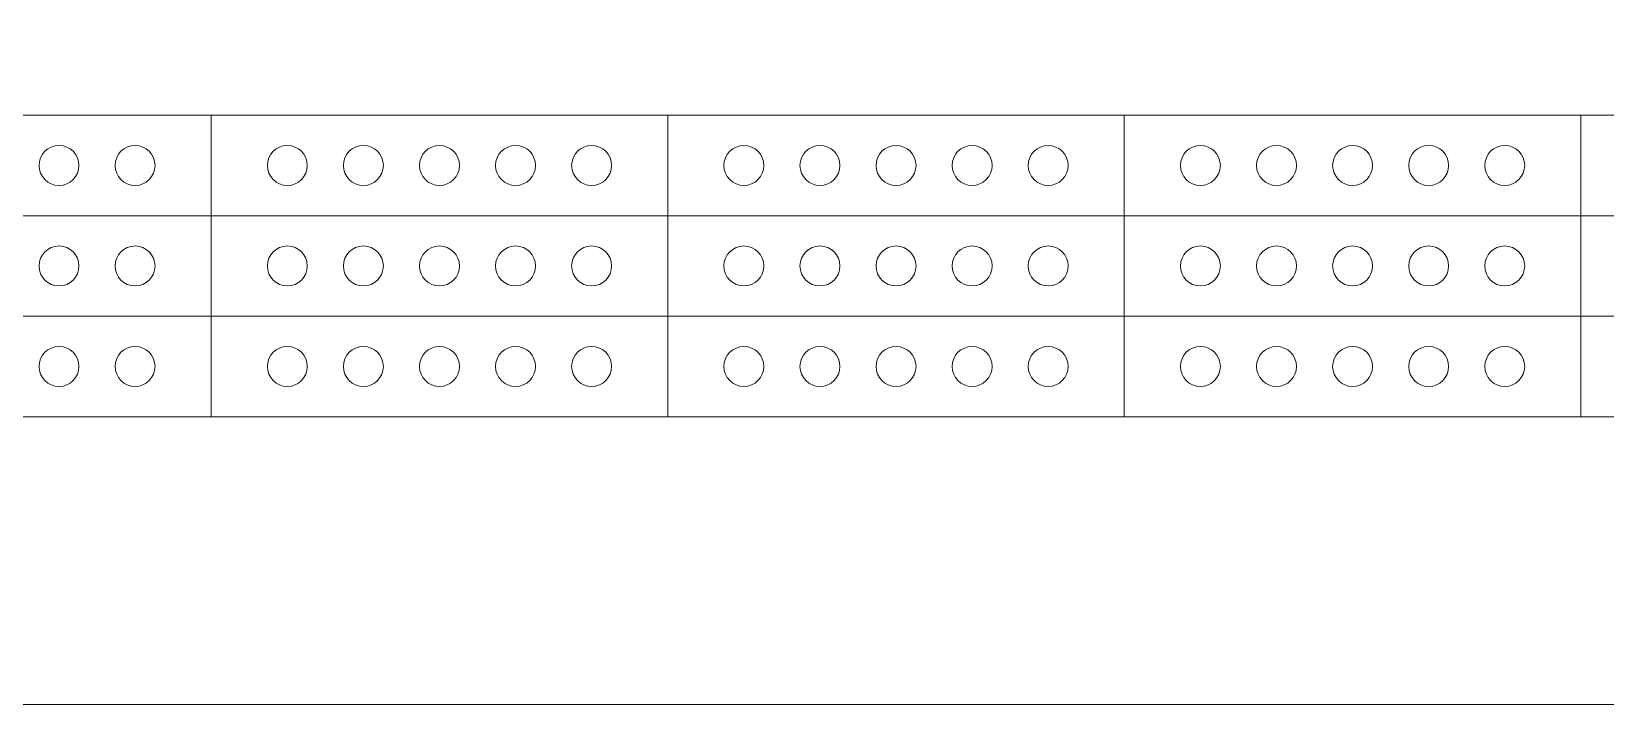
# Model space of a CAD drawing. Header units: centimetres. Extents: x 5.4 to 39.5, y -23.4 to 2.5.
# Drawn here: x 22.4 to 33.35, y -9.18 to -4.5 of the extents above; entities that cross this region are included whole.
import ezdxf

# ---------------------------------------------------------------- set-up
doc = ezdxf.new("R2010")
doc.units = ezdxf.units.CM
doc.header["$MEASUREMENT"] = 0
doc.layers.add('layer 1', color=7, linetype='Continuous')

msp = doc.modelspace()

# ---------------------------------------------------------------- linework, layer by layer
at = {"layer": 'layer 1', "color": 250, "lineweight": 20}
msp.add_open_spline([(5.77429, 2.5036), (5.77429, 2.5036), (33.70361, 2.5036), (33.70361, 2.5036), (33.70361, 2.5036), (36.92047, 2.5036), (39.54537, -0.1213), (39.54537, -3.33816), (39.54537, -3.33816), (39.54537, -6.55502), (36.92047, -9.17992), (33.70361, -9.17992), (33.70361, -9.17992), (33.70361, -9.17992), (10.42046, -9.17992), (10.42046, -9.17992), (10.42046, -9.17992), (7.86116, -9.17992), (5.77429, -7.09305), (5.77429, -4.53375), (5.77429, -4.53375), (5.77429, -4.53375), (5.77429, 2.5036), (5.77429, 2.5036)], degree=3, knots=[0, 0, 0, 0, 0.14285714, 0.14285714, 0.14285714, 0.14285714, 0.28571429, 0.28571429, 0.28571429, 0.28571429, 0.42857143, 0.42857143, 0.42857143, 0.42857143, 0.57142857, 0.57142857, 0.57142857, 0.57142857, 0.71428571, 0.71428571, 0.71428571, 0.71428571, 1, 1, 1, 1], dxfattribs=at)
at = {"layer": 'layer 1', "lineweight": 9}
for points in [[(10.42046, -5.0844), (10.42046, -5.0844), (33.70362, -5.0844), (33.70362, -5.0844)], [(23.64929, -7.1799), (23.64929, -7.1799), (23.64929, -5.0844), (23.64929, -5.0844)], [(26.82429, -7.1799), (26.82429, -7.1799), (26.82429, -5.0844), (26.82429, -5.0844)], [(29.99929, -7.1799), (29.99929, -7.1799), (29.99929, -5.0844), (29.99929, -5.0844)], [(33.17429, -7.1799), (33.17429, -7.1799), (33.17429, -5.0844), (33.17429, -5.0844)], [(10.42046, -5.7829), (10.42046, -5.7829), (33.70362, -5.7829), (33.70362, -5.7829)], [(10.42046, -6.4814), (10.42046, -6.4814), (33.70362, -6.4814), (33.70362, -6.4814)], [(10.42046, -7.1799), (10.42046, -7.1799), (33.70362, -7.1799), (33.70362, -7.1799)]]:
    msp.add_open_spline(points, degree=3, dxfattribs=at)
for points in [[(22.72978, -5.43365), (22.72978, -5.35693), (22.66759, -5.29474), (22.59087, -5.29474), (22.59087, -5.29474), (22.51415, -5.29474), (22.45196, -5.35693), (22.45196, -5.43365), (22.45196, -5.43365), (22.45196, -5.51037), (22.51415, -5.57256), (22.59087, -5.57256), (22.59087, -5.57256), (22.66758, -5.57256), (22.72978, -5.51037), (22.72978, -5.43365)], [(23.25886, -5.43365), (23.25886, -5.35693), (23.19667, -5.29474), (23.11995, -5.29474), (23.11995, -5.29474), (23.04323, -5.29474), (22.98104, -5.35693), (22.98104, -5.43365), (22.98104, -5.43365), (22.98104, -5.51037), (23.04323, -5.57256), (23.11995, -5.57256), (23.11995, -5.57256), (23.19667, -5.57256), (23.25886, -5.51037), (23.25886, -5.43365)], [(24.31753, -5.43365), (24.31753, -5.35693), (24.25534, -5.29474), (24.17862, -5.29474), (24.17862, -5.29474), (24.10191, -5.29474), (24.03972, -5.35693), (24.03972, -5.43365), (24.03972, -5.43365), (24.03972, -5.51037), (24.10191, -5.57256), (24.17862, -5.57256), (24.17862, -5.57256), (24.25534, -5.57256), (24.31753, -5.51037), (24.31753, -5.43365)], [(24.84661, -5.43365), (24.84661, -5.35693), (24.78442, -5.29474), (24.70771, -5.29474), (24.70771, -5.29474), (24.63099, -5.29474), (24.5688, -5.35693), (24.5688, -5.43365), (24.5688, -5.43365), (24.5688, -5.51037), (24.63099, -5.57256), (24.7077, -5.57256), (24.7077, -5.57256), (24.78442, -5.57256), (24.84661, -5.51037), (24.84661, -5.43365)], [(25.37569, -5.43365), (25.37569, -5.35693), (25.3135, -5.29474), (25.23679, -5.29474), (25.23679, -5.29474), (25.16007, -5.29474), (25.09788, -5.35693), (25.09788, -5.43365), (25.09788, -5.43365), (25.09788, -5.51037), (25.16007, -5.57256), (25.23679, -5.57256), (25.23679, -5.57256), (25.3135, -5.57256), (25.37569, -5.51037), (25.37569, -5.43365)], [(25.90478, -5.43365), (25.90478, -5.35693), (25.84259, -5.29474), (25.76587, -5.29474), (25.76587, -5.29474), (25.68915, -5.29474), (25.62696, -5.35693), (25.62696, -5.43365), (25.62696, -5.43365), (25.62696, -5.51037), (25.68915, -5.57256), (25.76587, -5.57256), (25.76587, -5.57256), (25.84258, -5.57256), (25.90478, -5.51037), (25.90478, -5.43365)], [(26.43386, -5.43365), (26.43386, -5.35693), (26.37167, -5.29474), (26.29495, -5.29474), (26.29495, -5.29474), (26.21823, -5.29474), (26.15604, -5.35693), (26.15604, -5.43365), (26.15604, -5.43365), (26.15604, -5.51037), (26.21823, -5.57256), (26.29495, -5.57256), (26.29495, -5.57256), (26.37167, -5.57256), (26.43386, -5.51037), (26.43386, -5.43365)], [(27.49253, -5.43365), (27.49253, -5.35693), (27.43034, -5.29474), (27.35362, -5.29474), (27.35362, -5.29474), (27.27691, -5.29474), (27.21472, -5.35693), (27.21472, -5.43365), (27.21472, -5.43365), (27.21472, -5.51037), (27.27691, -5.57256), (27.35362, -5.57256), (27.35362, -5.57256), (27.43034, -5.57256), (27.49253, -5.51037), (27.49253, -5.43365)], [(28.02161, -5.43365), (28.02161, -5.35693), (27.95942, -5.29474), (27.88271, -5.29474), (27.88271, -5.29474), (27.80599, -5.29474), (27.7438, -5.35693), (27.7438, -5.43365), (27.7438, -5.43365), (27.7438, -5.51037), (27.80599, -5.57256), (27.8827, -5.57256), (27.8827, -5.57256), (27.95942, -5.57256), (28.02161, -5.51037), (28.02161, -5.43365)], [(28.55069, -5.43365), (28.55069, -5.35693), (28.4885, -5.29474), (28.41179, -5.29474), (28.41179, -5.29474), (28.33507, -5.29474), (28.27288, -5.35693), (28.27288, -5.43365), (28.27288, -5.43365), (28.27288, -5.51037), (28.33507, -5.57256), (28.41179, -5.57256), (28.41179, -5.57256), (28.4885, -5.57256), (28.55069, -5.51037), (28.55069, -5.43365)], [(29.07978, -5.43365), (29.07978, -5.35693), (29.01759, -5.29474), (28.94087, -5.29474), (28.94087, -5.29474), (28.86415, -5.29474), (28.80196, -5.35693), (28.80196, -5.43365), (28.80196, -5.43365), (28.80196, -5.51037), (28.86415, -5.57256), (28.94087, -5.57256), (28.94087, -5.57256), (29.01758, -5.57256), (29.07978, -5.51037), (29.07978, -5.43365)], [(29.60886, -5.43365), (29.60886, -5.35693), (29.54667, -5.29474), (29.46995, -5.29474), (29.46995, -5.29474), (29.39323, -5.29474), (29.33104, -5.35693), (29.33104, -5.43365), (29.33104, -5.43365), (29.33104, -5.51037), (29.39323, -5.57256), (29.46995, -5.57256), (29.46995, -5.57256), (29.54667, -5.57256), (29.60886, -5.51037), (29.60886, -5.43365)], [(30.66753, -5.43365), (30.66753, -5.35693), (30.60534, -5.29474), (30.52862, -5.29474), (30.52862, -5.29474), (30.45191, -5.29474), (30.38972, -5.35693), (30.38972, -5.43365), (30.38972, -5.43365), (30.38972, -5.51037), (30.45191, -5.57256), (30.52862, -5.57256), (30.52862, -5.57256), (30.60534, -5.57256), (30.66753, -5.51037), (30.66753, -5.43365)], [(31.19661, -5.43365), (31.19661, -5.35693), (31.13442, -5.29474), (31.05771, -5.29474), (31.05771, -5.29474), (30.98099, -5.29474), (30.9188, -5.35693), (30.9188, -5.43365), (30.9188, -5.43365), (30.9188, -5.51037), (30.98099, -5.57256), (31.0577, -5.57256), (31.0577, -5.57256), (31.13442, -5.57256), (31.19661, -5.51037), (31.19661, -5.43365)], [(31.72569, -5.43365), (31.72569, -5.35693), (31.6635, -5.29474), (31.58679, -5.29474), (31.58679, -5.29474), (31.51007, -5.29474), (31.44788, -5.35693), (31.44788, -5.43365), (31.44788, -5.43365), (31.44788, -5.51037), (31.51007, -5.57256), (31.58679, -5.57256), (31.58679, -5.57256), (31.6635, -5.57256), (31.72569, -5.51037), (31.72569, -5.43365)], [(32.25478, -5.43365), (32.25478, -5.35693), (32.19259, -5.29474), (32.11587, -5.29474), (32.11587, -5.29474), (32.03915, -5.29474), (31.97696, -5.35693), (31.97696, -5.43365), (31.97696, -5.43365), (31.97696, -5.51037), (32.03915, -5.57256), (32.11587, -5.57256), (32.11587, -5.57256), (32.19258, -5.57256), (32.25478, -5.51037), (32.25478, -5.43365)], [(32.78386, -5.43365), (32.78386, -5.35693), (32.72167, -5.29474), (32.64495, -5.29474), (32.64495, -5.29474), (32.56823, -5.29474), (32.50604, -5.35693), (32.50604, -5.43365), (32.50604, -5.43365), (32.50604, -5.51037), (32.56823, -5.57256), (32.64495, -5.57256), (32.64495, -5.57256), (32.72167, -5.57256), (32.78386, -5.51037), (32.78386, -5.43365)], [(22.72978, -6.13215), (22.72978, -6.05543), (22.66759, -5.99324), (22.59087, -5.99324), (22.59087, -5.99324), (22.51415, -5.99324), (22.45196, -6.05543), (22.45196, -6.13215), (22.45196, -6.13215), (22.45196, -6.20887), (22.51415, -6.27106), (22.59087, -6.27106), (22.59087, -6.27106), (22.66758, -6.27106), (22.72978, -6.20887), (22.72978, -6.13215)], [(23.25886, -6.13215), (23.25886, -6.05543), (23.19667, -5.99324), (23.11995, -5.99324), (23.11995, -5.99324), (23.04323, -5.99324), (22.98104, -6.05543), (22.98104, -6.13215), (22.98104, -6.13215), (22.98104, -6.20887), (23.04323, -6.27106), (23.11995, -6.27106), (23.11995, -6.27106), (23.19667, -6.27106), (23.25886, -6.20887), (23.25886, -6.13215)], [(24.31753, -6.13215), (24.31753, -6.05543), (24.25534, -5.99324), (24.17862, -5.99324), (24.17862, -5.99324), (24.10191, -5.99324), (24.03972, -6.05543), (24.03972, -6.13215), (24.03972, -6.13215), (24.03972, -6.20887), (24.10191, -6.27106), (24.17862, -6.27106), (24.17862, -6.27106), (24.25534, -6.27106), (24.31753, -6.20887), (24.31753, -6.13215)], [(24.84661, -6.13215), (24.84661, -6.05543), (24.78442, -5.99324), (24.70771, -5.99324), (24.70771, -5.99324), (24.63099, -5.99324), (24.5688, -6.05543), (24.5688, -6.13215), (24.5688, -6.13215), (24.5688, -6.20887), (24.63099, -6.27106), (24.7077, -6.27106), (24.7077, -6.27106), (24.78442, -6.27106), (24.84661, -6.20887), (24.84661, -6.13215)], [(25.37569, -6.13215), (25.37569, -6.05543), (25.3135, -5.99324), (25.23679, -5.99324), (25.23679, -5.99324), (25.16007, -5.99324), (25.09788, -6.05543), (25.09788, -6.13215), (25.09788, -6.13215), (25.09788, -6.20887), (25.16007, -6.27106), (25.23679, -6.27106), (25.23679, -6.27106), (25.3135, -6.27106), (25.37569, -6.20887), (25.37569, -6.13215)], [(25.90478, -6.13215), (25.90478, -6.05543), (25.84259, -5.99324), (25.76587, -5.99324), (25.76587, -5.99324), (25.68915, -5.99324), (25.62696, -6.05543), (25.62696, -6.13215), (25.62696, -6.13215), (25.62696, -6.20887), (25.68915, -6.27106), (25.76587, -6.27106), (25.76587, -6.27106), (25.84258, -6.27106), (25.90478, -6.20887), (25.90478, -6.13215)], [(26.43386, -6.13215), (26.43386, -6.05543), (26.37167, -5.99324), (26.29495, -5.99324), (26.29495, -5.99324), (26.21823, -5.99324), (26.15604, -6.05543), (26.15604, -6.13215), (26.15604, -6.13215), (26.15604, -6.20887), (26.21823, -6.27106), (26.29495, -6.27106), (26.29495, -6.27106), (26.37167, -6.27106), (26.43386, -6.20887), (26.43386, -6.13215)], [(27.49253, -6.13215), (27.49253, -6.05543), (27.43034, -5.99324), (27.35362, -5.99324), (27.35362, -5.99324), (27.27691, -5.99324), (27.21472, -6.05543), (27.21472, -6.13215), (27.21472, -6.13215), (27.21472, -6.20887), (27.27691, -6.27106), (27.35362, -6.27106), (27.35362, -6.27106), (27.43034, -6.27106), (27.49253, -6.20887), (27.49253, -6.13215)], [(28.02161, -6.13215), (28.02161, -6.05543), (27.95942, -5.99324), (27.88271, -5.99324), (27.88271, -5.99324), (27.80599, -5.99324), (27.7438, -6.05543), (27.7438, -6.13215), (27.7438, -6.13215), (27.7438, -6.20887), (27.80599, -6.27106), (27.8827, -6.27106), (27.8827, -6.27106), (27.95942, -6.27106), (28.02161, -6.20887), (28.02161, -6.13215)], [(28.55069, -6.13215), (28.55069, -6.05543), (28.4885, -5.99324), (28.41179, -5.99324), (28.41179, -5.99324), (28.33507, -5.99324), (28.27288, -6.05543), (28.27288, -6.13215), (28.27288, -6.13215), (28.27288, -6.20887), (28.33507, -6.27106), (28.41179, -6.27106), (28.41179, -6.27106), (28.4885, -6.27106), (28.55069, -6.20887), (28.55069, -6.13215)], [(29.07978, -6.13215), (29.07978, -6.05543), (29.01759, -5.99324), (28.94087, -5.99324), (28.94087, -5.99324), (28.86415, -5.99324), (28.80196, -6.05543), (28.80196, -6.13215), (28.80196, -6.13215), (28.80196, -6.20887), (28.86415, -6.27106), (28.94087, -6.27106), (28.94087, -6.27106), (29.01758, -6.27106), (29.07978, -6.20887), (29.07978, -6.13215)], [(29.60886, -6.13215), (29.60886, -6.05543), (29.54667, -5.99324), (29.46995, -5.99324), (29.46995, -5.99324), (29.39323, -5.99324), (29.33104, -6.05543), (29.33104, -6.13215), (29.33104, -6.13215), (29.33104, -6.20887), (29.39323, -6.27106), (29.46995, -6.27106), (29.46995, -6.27106), (29.54667, -6.27106), (29.60886, -6.20887), (29.60886, -6.13215)], [(30.66753, -6.13215), (30.66753, -6.05543), (30.60534, -5.99324), (30.52862, -5.99324), (30.52862, -5.99324), (30.45191, -5.99324), (30.38972, -6.05543), (30.38972, -6.13215), (30.38972, -6.13215), (30.38972, -6.20887), (30.45191, -6.27106), (30.52862, -6.27106), (30.52862, -6.27106), (30.60534, -6.27106), (30.66753, -6.20887), (30.66753, -6.13215)], [(31.19661, -6.13215), (31.19661, -6.05543), (31.13442, -5.99324), (31.05771, -5.99324), (31.05771, -5.99324), (30.98099, -5.99324), (30.9188, -6.05543), (30.9188, -6.13215), (30.9188, -6.13215), (30.9188, -6.20887), (30.98099, -6.27106), (31.0577, -6.27106), (31.0577, -6.27106), (31.13442, -6.27106), (31.19661, -6.20887), (31.19661, -6.13215)], [(31.72569, -6.13215), (31.72569, -6.05543), (31.6635, -5.99324), (31.58679, -5.99324), (31.58679, -5.99324), (31.51007, -5.99324), (31.44788, -6.05543), (31.44788, -6.13215), (31.44788, -6.13215), (31.44788, -6.20887), (31.51007, -6.27106), (31.58679, -6.27106), (31.58679, -6.27106), (31.6635, -6.27106), (31.72569, -6.20887), (31.72569, -6.13215)], [(32.25478, -6.13215), (32.25478, -6.05543), (32.19259, -5.99324), (32.11587, -5.99324), (32.11587, -5.99324), (32.03915, -5.99324), (31.97696, -6.05543), (31.97696, -6.13215), (31.97696, -6.13215), (31.97696, -6.20887), (32.03915, -6.27106), (32.11587, -6.27106), (32.11587, -6.27106), (32.19258, -6.27106), (32.25478, -6.20887), (32.25478, -6.13215)], [(32.78386, -6.13215), (32.78386, -6.05543), (32.72167, -5.99324), (32.64495, -5.99324), (32.64495, -5.99324), (32.56823, -5.99324), (32.50604, -6.05543), (32.50604, -6.13215), (32.50604, -6.13215), (32.50604, -6.20887), (32.56823, -6.27106), (32.64495, -6.27106), (32.64495, -6.27106), (32.72167, -6.27106), (32.78386, -6.20887), (32.78386, -6.13215)], [(22.72978, -6.83065), (22.72978, -6.75393), (22.66759, -6.69174), (22.59087, -6.69174), (22.59087, -6.69174), (22.51415, -6.69174), (22.45196, -6.75393), (22.45196, -6.83065), (22.45196, -6.83065), (22.45196, -6.90737), (22.51415, -6.96956), (22.59087, -6.96956), (22.59087, -6.96956), (22.66758, -6.96956), (22.72978, -6.90737), (22.72978, -6.83065)], [(23.25886, -6.83065), (23.25886, -6.75393), (23.19667, -6.69174), (23.11995, -6.69174), (23.11995, -6.69174), (23.04323, -6.69174), (22.98104, -6.75393), (22.98104, -6.83065), (22.98104, -6.83065), (22.98104, -6.90737), (23.04323, -6.96956), (23.11995, -6.96956), (23.11995, -6.96956), (23.19667, -6.96956), (23.25886, -6.90737), (23.25886, -6.83065)], [(24.31753, -6.83065), (24.31753, -6.75393), (24.25534, -6.69174), (24.17862, -6.69174), (24.17862, -6.69174), (24.10191, -6.69174), (24.03972, -6.75393), (24.03972, -6.83065), (24.03972, -6.83065), (24.03972, -6.90737), (24.10191, -6.96956), (24.17862, -6.96956), (24.17862, -6.96956), (24.25534, -6.96956), (24.31753, -6.90737), (24.31753, -6.83065)], [(24.84661, -6.83065), (24.84661, -6.75393), (24.78442, -6.69174), (24.70771, -6.69174), (24.70771, -6.69174), (24.63099, -6.69174), (24.5688, -6.75393), (24.5688, -6.83065), (24.5688, -6.83065), (24.5688, -6.90737), (24.63099, -6.96956), (24.7077, -6.96956), (24.7077, -6.96956), (24.78442, -6.96956), (24.84661, -6.90737), (24.84661, -6.83065)], [(25.37569, -6.83065), (25.37569, -6.75393), (25.3135, -6.69174), (25.23679, -6.69174), (25.23679, -6.69174), (25.16007, -6.69174), (25.09788, -6.75393), (25.09788, -6.83065), (25.09788, -6.83065), (25.09788, -6.90737), (25.16007, -6.96956), (25.23679, -6.96956), (25.23679, -6.96956), (25.3135, -6.96956), (25.37569, -6.90737), (25.37569, -6.83065)], [(25.90478, -6.83065), (25.90478, -6.75393), (25.84259, -6.69174), (25.76587, -6.69174), (25.76587, -6.69174), (25.68915, -6.69174), (25.62696, -6.75393), (25.62696, -6.83065), (25.62696, -6.83065), (25.62696, -6.90737), (25.68915, -6.96956), (25.76587, -6.96956), (25.76587, -6.96956), (25.84258, -6.96956), (25.90478, -6.90737), (25.90478, -6.83065)], [(26.43386, -6.83065), (26.43386, -6.75393), (26.37167, -6.69174), (26.29495, -6.69174), (26.29495, -6.69174), (26.21823, -6.69174), (26.15604, -6.75393), (26.15604, -6.83065), (26.15604, -6.83065), (26.15604, -6.90737), (26.21823, -6.96956), (26.29495, -6.96956), (26.29495, -6.96956), (26.37167, -6.96956), (26.43386, -6.90737), (26.43386, -6.83065)], [(27.49253, -6.83065), (27.49253, -6.75393), (27.43034, -6.69174), (27.35362, -6.69174), (27.35362, -6.69174), (27.27691, -6.69174), (27.21472, -6.75393), (27.21472, -6.83065), (27.21472, -6.83065), (27.21472, -6.90737), (27.27691, -6.96956), (27.35362, -6.96956), (27.35362, -6.96956), (27.43034, -6.96956), (27.49253, -6.90737), (27.49253, -6.83065)], [(28.02161, -6.83065), (28.02161, -6.75393), (27.95942, -6.69174), (27.88271, -6.69174), (27.88271, -6.69174), (27.80599, -6.69174), (27.7438, -6.75393), (27.7438, -6.83065), (27.7438, -6.83065), (27.7438, -6.90737), (27.80599, -6.96956), (27.8827, -6.96956), (27.8827, -6.96956), (27.95942, -6.96956), (28.02161, -6.90737), (28.02161, -6.83065)], [(28.55069, -6.83065), (28.55069, -6.75393), (28.4885, -6.69174), (28.41179, -6.69174), (28.41179, -6.69174), (28.33507, -6.69174), (28.27288, -6.75393), (28.27288, -6.83065), (28.27288, -6.83065), (28.27288, -6.90737), (28.33507, -6.96956), (28.41179, -6.96956), (28.41179, -6.96956), (28.4885, -6.96956), (28.55069, -6.90737), (28.55069, -6.83065)], [(29.07978, -6.83065), (29.07978, -6.75393), (29.01759, -6.69174), (28.94087, -6.69174), (28.94087, -6.69174), (28.86415, -6.69174), (28.80196, -6.75393), (28.80196, -6.83065), (28.80196, -6.83065), (28.80196, -6.90737), (28.86415, -6.96956), (28.94087, -6.96956), (28.94087, -6.96956), (29.01758, -6.96956), (29.07978, -6.90737), (29.07978, -6.83065)], [(29.60886, -6.83065), (29.60886, -6.75393), (29.54667, -6.69174), (29.46995, -6.69174), (29.46995, -6.69174), (29.39323, -6.69174), (29.33104, -6.75393), (29.33104, -6.83065), (29.33104, -6.83065), (29.33104, -6.90737), (29.39323, -6.96956), (29.46995, -6.96956), (29.46995, -6.96956), (29.54667, -6.96956), (29.60886, -6.90737), (29.60886, -6.83065)], [(30.66753, -6.83065), (30.66753, -6.75393), (30.60534, -6.69174), (30.52862, -6.69174), (30.52862, -6.69174), (30.45191, -6.69174), (30.38972, -6.75393), (30.38972, -6.83065), (30.38972, -6.83065), (30.38972, -6.90737), (30.45191, -6.96956), (30.52862, -6.96956), (30.52862, -6.96956), (30.60534, -6.96956), (30.66753, -6.90737), (30.66753, -6.83065)], [(31.19661, -6.83065), (31.19661, -6.75393), (31.13442, -6.69174), (31.05771, -6.69174), (31.05771, -6.69174), (30.98099, -6.69174), (30.9188, -6.75393), (30.9188, -6.83065), (30.9188, -6.83065), (30.9188, -6.90737), (30.98099, -6.96956), (31.0577, -6.96956), (31.0577, -6.96956), (31.13442, -6.96956), (31.19661, -6.90737), (31.19661, -6.83065)], [(31.72569, -6.83065), (31.72569, -6.75393), (31.6635, -6.69174), (31.58679, -6.69174), (31.58679, -6.69174), (31.51007, -6.69174), (31.44788, -6.75393), (31.44788, -6.83065), (31.44788, -6.83065), (31.44788, -6.90737), (31.51007, -6.96956), (31.58679, -6.96956), (31.58679, -6.96956), (31.6635, -6.96956), (31.72569, -6.90737), (31.72569, -6.83065)], [(32.25478, -6.83065), (32.25478, -6.75393), (32.19259, -6.69174), (32.11587, -6.69174), (32.11587, -6.69174), (32.03915, -6.69174), (31.97696, -6.75393), (31.97696, -6.83065), (31.97696, -6.83065), (31.97696, -6.90737), (32.03915, -6.96956), (32.11587, -6.96956), (32.11587, -6.96956), (32.19258, -6.96956), (32.25478, -6.90737), (32.25478, -6.83065)], [(32.78386, -6.83065), (32.78386, -6.75393), (32.72167, -6.69174), (32.64495, -6.69174), (32.64495, -6.69174), (32.56823, -6.69174), (32.50604, -6.75393), (32.50604, -6.83065), (32.50604, -6.83065), (32.50604, -6.90737), (32.56823, -6.96956), (32.64495, -6.96956), (32.64495, -6.96956), (32.72167, -6.96956), (32.78386, -6.90737), (32.78386, -6.83065)]]:
    msp.add_open_spline(points, degree=3, knots=[0, 0, 0, 0, 0.2, 0.2, 0.2, 0.2, 0.4, 0.4, 0.4, 0.4, 0.6, 0.6, 0.6, 0.6, 1, 1, 1, 1], dxfattribs=at)

doc.saveas('drawing.dxf')
